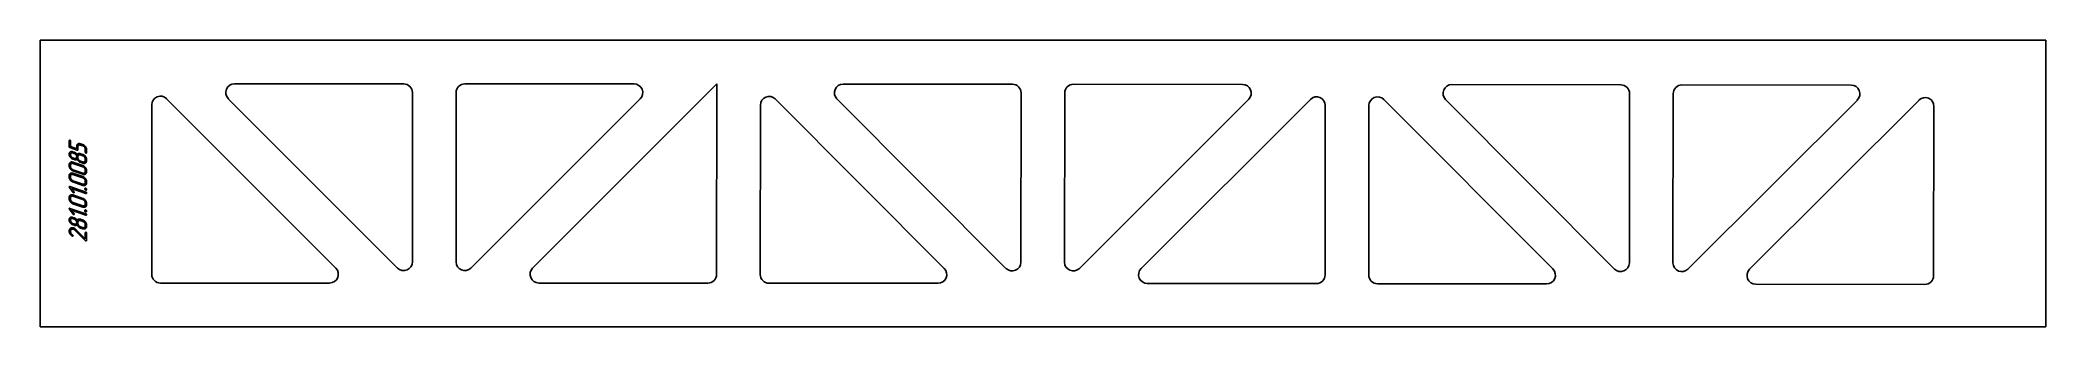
# Model space of a CAD drawing. Header units: millimetres. Extents: x 29 to 2328, y 36 to 364.
import ezdxf

# ---------------------------------------------------------------- set-up
doc = ezdxf.new("R2010")
doc.units = ezdxf.units.MM
doc.linetypes.add('K5LT_BASIC', pattern=[0])
doc.layers.add('Engraving', color=7, linetype='Continuous')

msp = doc.modelspace()

# ---------------------------------------------------------------- linework, layer by layer
at = {"color": 143, "linetype": 'K5LT_BASIC', "lineweight": 25, "true_color": 0x33acca}
for p, q in [((29.2, 363.9), (29.2, 35.6)), ((2328.1, 363.9), (29.2, 363.9)), ((2328.1, 35.6), (2328.1, 363.9)), ((445.9, 313.8), (252, 313.9)), ((455.9, 110), (455.9, 303.8)), ((505.9, 303.8), (505.9, 110)), ((709.9, 313.8), (515.9, 313.8)), ((804.7, 313.7), (593.7, 102.8)), ((804.6, 95.7), (804.7, 313.7)), ((1143.5, 313.5), (949.6, 313.6)), ((1153.3, 109.6), (1153.5, 303.5)), ((1203.5, 303.4), (1203.3, 109.6)), ((1407.4, 313.3), (1213.5, 313.4)), ((1841, 312.7), (1647.1, 313)), ((1850.7, 108.9), (1851, 302.7)), ((1901, 302.7), (1900.7, 108.8)), ((2104.9, 312.4), (1911, 312.6)), ((157.2, 289.8), (157.2, 95.8)), ((368.1, 102.9), (174.2, 296.8)), ((244.9, 296.8), (438.8, 102.9)), ((523, 102.9), (716.9, 296.7)), ((854.7, 289.5), (854.6, 95.6)), ((1065.5, 102.6), (871.8, 296.6)), ((942.5, 296.6), (1136.2, 102.5)), ((1220.4, 102.5), (1414.4, 296.2)), ((1485.1, 296.1), (1291.1, 102.4)), ((1502, 95.1), (1502.2, 289)), ((1552.2, 289), (1552, 95)), ((1762.9, 101.9), (1569.3, 296)), ((1640, 295.9), (1833.6, 101.8)), ((1917.8, 101.7), (2112, 295.3)), ((2182.7, 295.2), (1988.5, 101.6)), ((2199.4, 94.2), (2199.7, 288.1)), ((167.2, 85.8), (361, 85.8)), ((600.7, 85.8), (794.6, 85.7)), ((864.6, 85.6), (1058.4, 85.5)), ((1298.1, 85.3), (1492, 85.1)), ((1562, 85), (1755.8, 84.8)), ((1995.5, 84.5), (2189.4, 84.2)), ((2328.1, 35.6), (29.2, 35.6))]:
    msp.add_line(p, q, dxfattribs=at)
for centre, start, end in [((167.2, 289.8), 44.9922, 180), ((252, 303.9), 89.9843, 224.9922), ((445.9, 303.8), 359.9843, 89.9843), ((515.9, 303.8), 89.9843, 179.9843), ((709.9, 303.8), 314.9765, 89.9843), ((864.7, 289.5), 44.9608, 179.9686), ((949.5, 303.6), 89.953, 224.9608), ((1143.5, 303.5), 359.953, 89.953), ((1213.5, 303.4), 89.953, 179.953), ((1407.4, 303.3), 314.9451, 89.953), ((1492.2, 289), 359.9373, 134.9451), ((1562.2, 289), 44.9294, 179.9373), ((1647.1, 303), 89.9216, 224.9294), ((1841, 302.7), 359.9216, 89.9216), ((1911, 302.6), 89.9216, 179.9216), ((2104.9, 302.4), 314.9138, 89.9216), ((2189.7, 288.1), 359.9059, 134.9138), ((167.2, 95.8), 180, 270), ((361, 95.8), 270, 44.9922), ((445.9, 110), 224.9922, 359.9843), ((515.9, 110), 179.9843, 314.9765), ((600.7, 95.8), 134.9765, 269.9686), ((794.6, 95.7), 269.9686, 359.9686), ((864.6, 95.6), 179.9686, 269.9686), ((1058.4, 95.5), 269.9686, 44.9608), ((1143.3, 109.6), 224.9608, 359.953), ((1213.3, 109.6), 179.953, 314.9451), ((1298.1, 95.3), 134.9451, 269.9373), ((1492, 95.1), 269.9373, 359.9373), ((1562, 95), 179.9373, 269.9373), ((1755.9, 94.8), 269.9373, 44.9294), ((1840.7, 108.9), 224.9294, 359.9216), ((1910.7, 108.8), 179.9216, 314.9138), ((1995.5, 94.5), 134.9138, 269.9059), ((2189.4, 94.2), 269.9059, 359.9059)]:
    msp.add_arc(centre, 10, start, end, dxfattribs=at)
at = {"layer": 'Engraving', "color": 143, "linetype": 'K5LT_BASIC', "lineweight": 25, "true_color": 0x33acca}
for p, q in [((62.5, 248.9), (62.5, 241.7)), ((62.5, 233.3), (62.5, 232.9)), ((62.5, 232.9), (62.6, 232.4)), ((62.6, 232.4), (62.8, 231.6)), ((63.3, 240.8), (71.8, 237.9)), ((64, 242), (64, 248.4)), ((71.1, 239.6), (64, 242)), ((65.9, 236.4), (65.1, 236.4)), ((66.3, 236.3), (65.9, 236.4)), ((66.8, 236.1), (66.3, 236.3)), ((68.2, 235.6), (66.8, 236.1)), ((68.2, 234.2), (66.8, 234.7)), ((71.1, 242.4), (71.1, 239.6)), ((72.5, 238.4), (72.5, 241.9)), ((72.5, 230.6), (72.5, 229.2)), ((78.2, 244.3), (75.3, 245.2)), ((75.3, 243.8), (78.2, 242.8)), ((78.2, 233), (75.3, 233.9)), ((78.2, 231.6), (75.3, 232.5)), ((81, 239), (81, 235.5)), ((82.4, 235), (82.4, 238.6)), ((62.5, 221.3), (62.5, 219.9)), ((62.5, 208.6), (62.5, 207.2)), ((64, 220.8), (64, 219.4)), ((64, 208.1), (64, 206.7)), ((66.8, 229), (68.2, 228.5)), ((66.8, 227.6), (68.2, 227.1)), ((78.2, 220.3), (66.8, 224.2)), ((78.2, 218.9), (66.8, 222.7)), ((66.8, 215.6), (78.2, 211.7)), ((66.8, 214.2), (78.2, 210.3)), ((78.2, 207.6), (66.8, 211.5)), ((78.2, 206.2), (66.8, 210)), ((75.3, 225.4), (78.2, 224.4)), ((75.3, 224), (78.2, 223)), ((81, 226.3), (81, 227.7)), ((81, 213.6), (81, 215)), ((82.4, 225.8), (82.4, 227.3)), ((82.4, 213.1), (82.4, 214.6)), ((62.8, 195.2), (67, 189.5)), ((81.7, 189.9), (63.3, 196.2)), ((65, 194.2), (81.7, 188.5)), ((68, 190.1), (65, 194.2)), ((66.8, 202.9), (78.2, 199)), ((66.8, 201.5), (78.2, 197.6)), ((78.2, 182.7), (66.8, 186.6)), ((78.2, 181.3), (66.8, 185.2)), ((81, 200.9), (81, 202.3)), ((82.4, 200.4), (82.4, 201.9)), ((62.5, 183.8), (62.5, 182.3)), ((62.8, 170.3), (67, 164.6)), ((81.7, 165.1), (63.3, 171.3)), ((64, 183.3), (64, 181.8)), ((65, 169.3), (81.7, 163.6)), ((68, 165.3), (65, 169.3)), ((65.9, 161.2), (65.1, 161.3)), ((66.3, 161.1), (65.9, 161.2)), ((66.8, 161), (66.3, 161.1)), ((66.8, 178), (78.2, 174.2)), ((66.8, 176.6), (78.2, 172.8)), ((68.2, 160.5), (66.8, 161)), ((81, 176.1), (81, 177.5)), ((82.4, 175.6), (82.4, 177)), ((62.5, 158.2), (62.5, 157.7)), ((62.5, 157.7), (62.6, 157.2)), ((62.6, 157.2), (62.8, 156.4)), ((65.9, 139.6), (66.2, 139.5)), ((68.2, 159.1), (66.8, 159.6)), ((66.8, 153.9), (68.2, 153.4)), ((66.8, 152.5), (68.2, 152)), ((68.5, 146.9), (69, 146.5)), ((69, 146.5), (69.5, 146)), ((69.5, 146), (81.3, 134.2)), ((81, 136.3), (70.3, 147)), ((72.5, 155.5), (72.5, 154.1)), ((78.2, 157.8), (75.3, 158.8)), ((78.2, 156.4), (75.3, 157.4)), ((75.3, 150.3), (78.2, 149.3)), ((75.3, 148.8), (78.2, 147.9)), ((81, 151.2), (81, 152.6)), ((81, 143.4), (81, 136.3)), ((82.4, 150.7), (82.4, 152.1)), ((82.4, 134.4), (82.4, 142.9))]:
    msp.add_line(p, q, dxfattribs=at)
for points in [[(62.8, 249.3), (62.5, 249.1), (62.5, 248.9)], [(62.5, 241.7), (62.5, 241), (63.3, 240.8)], [(63.8, 235.9), (62.5, 235.1), (62.5, 233.3)], [(63.3, 249.3), (63, 249.4), (62.8, 249.3)], [(62.8, 231.6), (63.1, 230.7), (63.8, 229.9)], [(63.7, 249), (63.5, 249.2), (63.3, 249.3)], [(64, 248.4), (64, 248.7), (63.7, 249)], [(65.1, 236.4), (64.4, 236.4), (63.8, 235.9)], [(64.8, 234.6), (64, 234), (64, 232.8)], [(64, 232.8), (64, 231.7), (64.8, 230.5)], [(66.8, 234.7), (65.6, 235.1), (64.8, 234.6)], [(64.8, 230.5), (65.6, 229.4), (66.8, 229)], [(70.1, 234.6), (69.3, 235.3), (68.2, 235.6)], [(70.3, 232.7), (69.5, 233.8), (68.2, 234.2)], [(71.6, 232.9), (70.9, 234), (70.1, 234.6)], [(70.2, 228.7), (71.1, 229.2), (71.1, 230.4)], [(71.1, 230.4), (71.1, 231.6), (70.3, 232.7)], [(72.3, 245), (71.1, 244.2), (71.1, 242.4)], [(73.1, 234), (72, 233.7), (71.6, 232.9)], [(71.8, 237.9), (72.5, 237.7), (72.5, 238.4)], [(75.3, 245.2), (73.6, 245.8), (72.3, 245)], [(72.5, 241.9), (72.5, 243.1), (73.3, 243.6)], [(73.3, 232.4), (72.5, 231.8), (72.5, 230.6)], [(75.3, 233.9), (74.1, 234.3), (73.1, 234)], [(73.3, 243.6), (74.2, 244.2), (75.3, 243.8)], [(75.3, 232.5), (74.2, 232.9), (73.3, 232.4)], [(81.2, 242), (79.9, 243.7), (78.2, 244.3)], [(78.2, 242.8), (79.4, 242.4), (80.2, 241.3)], [(81.2, 230.7), (80, 232.4), (78.2, 233)], [(80.2, 230), (79.4, 231.1), (78.2, 231.6)], [(80.2, 241.3), (81, 240.2), (81, 239)], [(81, 227.7), (81, 228.9), (80.2, 230)], [(81, 235.5), (81, 235.1), (81.3, 234.8)], [(82.4, 238.6), (82.4, 240.3), (81.2, 242)], [(82.4, 227.3), (82.4, 229), (81.2, 230.7)], [(81.3, 234.8), (81.6, 234.6), (81.7, 234.5)], [(81.7, 234.5), (82, 234.4), (82.2, 234.5)], [(82.2, 234.5), (82.4, 234.7), (82.4, 235)], [(63.8, 223.9), (62.5, 223.1), (62.5, 221.3)], [(62.5, 219.9), (62.5, 218.1), (63.8, 216.4)], [(63.8, 211.2), (62.5, 210.4), (62.5, 208.6)], [(62.5, 207.2), (62.5, 205.4), (63.8, 203.7)], [(63.8, 229.9), (65.1, 228.2), (66.8, 227.6)], [(66.8, 224.2), (65, 224.8), (63.8, 223.9)], [(63.8, 216.4), (65.1, 214.8), (66.8, 214.2)], [(66.8, 211.5), (65, 212.1), (63.8, 211.2)], [(64.8, 222.6), (64, 222), (64, 220.8)], [(64, 219.4), (64, 218.2), (64.8, 217.1)], [(64.8, 209.9), (64, 209.3), (64, 208.1)], [(66.8, 222.7), (65.6, 223.1), (64.8, 222.6)], [(64.8, 217.1), (65.6, 216), (66.8, 215.6)], [(66.8, 210), (65.6, 210.4), (64.8, 209.9)], [(68.2, 228.5), (69.4, 228.1), (70.2, 228.7)], [(68.2, 227.1), (69.2, 226.8), (70.1, 226.9)], [(70.1, 226.9), (71, 227), (71.6, 227.6)], [(71.6, 227.6), (72.3, 226.2), (73.2, 225.3)], [(72.5, 229.2), (72.5, 228), (73.3, 226.9)], [(73.2, 225.3), (74.2, 224.4), (75.3, 224)], [(73.3, 226.9), (74.2, 225.8), (75.3, 225.4)], [(78.2, 224.4), (79.3, 224.1), (80.2, 224.6)], [(78.2, 223), (80, 222.4), (81.2, 223.3)], [(81.2, 218), (79.9, 219.7), (78.2, 220.3)], [(80.2, 217.3), (79.4, 218.5), (78.2, 218.9)], [(78.2, 211.7), (79.3, 211.4), (80.2, 211.9)], [(78.2, 210.3), (80, 209.7), (81.2, 210.6)], [(81.2, 205.3), (79.9, 207), (78.2, 207.6)], [(80.2, 224.6), (81, 225.2), (81, 226.3)], [(81, 215), (81, 216.2), (80.2, 217.3)], [(80.2, 211.9), (81, 212.5), (81, 213.6)], [(81.2, 223.3), (82.4, 224.2), (82.4, 225.8)], [(82.4, 214.6), (82.4, 216.3), (81.2, 218)], [(81.2, 210.6), (82.4, 211.5), (82.4, 213.1)], [(63.8, 186.3), (62.5, 185.5), (62.5, 183.8)], [(62.7, 196.2), (62.6, 196), (62.6, 195.7)], [(62.6, 195.7), (62.6, 195.4), (62.8, 195.2)], [(63.3, 196.2), (62.9, 196.3), (62.7, 196.2)], [(63.8, 203.7), (65.1, 202.1), (66.8, 201.5)], [(66.8, 186.6), (65, 187.2), (63.8, 186.3)], [(64, 206.7), (64, 205.5), (64.8, 204.4)], [(64.8, 185), (64, 184.4), (64, 183.3)], [(64.8, 204.4), (65.6, 203.3), (66.8, 202.9)], [(66.8, 185.2), (65.6, 185.6), (64.8, 185)], [(67, 189.5), (67.4, 189.1), (67.5, 189.1)], [(67.5, 189.1), (67.8, 189), (68, 189.1)], [(68.2, 189.6), (68.2, 189.8), (68, 190.1)], [(68, 189.1), (68.2, 189.3), (68.2, 189.6)], [(80.2, 204.6), (79.4, 205.8), (78.2, 206.2)], [(78.2, 199), (79.3, 198.7), (80.2, 199.2)], [(78.2, 197.6), (80, 197), (81.2, 197.9)], [(81, 202.3), (81, 203.5), (80.2, 204.6)], [(80.2, 199.2), (81, 199.8), (81, 200.9)], [(80.6, 194.2), (80.3, 193.9), (80.3, 193.6)], [(80.3, 193.6), (80.3, 193), (80.7, 192.6)], [(81.4, 194.3), (81, 194.4), (80.6, 194.2)], [(80.7, 192.6), (81.1, 192.2), (81.4, 192.1)], [(82.4, 201.9), (82.4, 203.6), (81.2, 205.3)], [(81.2, 197.9), (82.4, 198.8), (82.4, 200.4)], [(82.1, 193.7), (81.8, 194.1), (81.4, 194.3)], [(81.4, 192.1), (81.8, 192), (82.1, 192.2)], [(82.3, 189.6), (82.1, 189.8), (81.7, 189.9)], [(81.7, 188.5), (82.1, 188.4), (82.3, 188.5)], [(82.4, 192.8), (82.4, 193.3), (82.1, 193.7)], [(82.1, 192.2), (82.4, 192.3), (82.4, 192.8)], [(82.4, 189), (82.4, 189.3), (82.3, 189.6)], [(82.3, 188.5), (82.4, 188.9), (82.4, 189)], [(62.5, 182.3), (62.5, 180.5), (63.8, 178.9)], [(62.7, 171.3), (62.6, 171.1), (62.6, 170.9)], [(62.6, 170.9), (62.6, 170.6), (62.8, 170.3)], [(63.3, 171.3), (62.9, 171.4), (62.7, 171.3)], [(63.8, 178.9), (65.1, 177.2), (66.8, 176.6)], [(65.1, 161.3), (64.4, 161.2), (63.8, 160.8)], [(64, 181.8), (64, 180.7), (64.8, 179.6)], [(64.8, 179.6), (65.6, 178.4), (66.8, 178)], [(67, 164.6), (67.4, 164.3), (67.5, 164.2)], [(67.5, 164.2), (67.8, 164.1), (68, 164.3)], [(68.2, 164.7), (68.2, 165), (68, 165.3)], [(68, 164.3), (68.2, 164.4), (68.2, 164.7)], [(81.2, 180.4), (79.9, 182.1), (78.2, 182.7)], [(80.2, 179.8), (79.4, 180.9), (78.2, 181.3)], [(78.2, 174.2), (79.3, 173.8), (80.2, 174.4)], [(78.2, 172.8), (80, 172.1), (81.2, 173)], [(81, 177.5), (81, 178.6), (80.2, 179.8)], [(80.2, 174.4), (81, 174.9), (81, 176.1)], [(80.6, 169.3), (80.3, 169.1), (80.3, 168.7)], [(80.3, 168.7), (80.3, 168.2), (80.7, 167.7)], [(81.4, 169.4), (81, 169.5), (80.6, 169.3)], [(80.7, 167.7), (81.1, 167.3), (81.4, 167.3)], [(82.4, 177), (82.4, 178.8), (81.2, 180.4)], [(81.2, 173), (82.4, 173.9), (82.4, 175.6)], [(82.1, 168.9), (81.8, 169.3), (81.4, 169.4)], [(81.4, 167.3), (81.8, 167.1), (82.1, 167.3)], [(82.3, 164.7), (82.1, 164.9), (81.7, 165.1)], [(81.7, 163.6), (82.1, 163.5), (82.3, 163.7)], [(82.4, 168), (82.4, 168.5), (82.1, 168.9)], [(82.1, 167.3), (82.4, 167.5), (82.4, 168)], [(82.4, 164.1), (82.4, 164.4), (82.3, 164.7)], [(82.3, 163.7), (82.4, 164), (82.4, 164.1)], [(63.8, 160.8), (62.5, 159.9), (62.5, 158.2)], [(63.9, 148.4), (62.5, 147.3), (62.5, 145.2)], [(62.5, 145.2), (62.5, 143.8), (63.3, 142.4)], [(62.8, 156.4), (63.1, 155.6), (63.8, 154.7)], [(63.3, 142.4), (64.2, 140.8), (65.9, 139.6)], [(63.8, 154.7), (65.1, 153), (66.8, 152.5)], [(67.4, 148.9), (65.4, 149.6), (63.9, 148.4)], [(64.8, 159.4), (64, 158.9), (64, 157.7)], [(64, 157.7), (64, 156.5), (64.8, 155.4)], [(64, 144.8), (64, 145.5), (64.3, 146.1)], [(64.5, 142.8), (64, 143.8), (64, 144.8)], [(64.3, 146.1), (64.5, 146.7), (65, 147.1)], [(66.4, 140.8), (65.1, 141.8), (64.5, 142.8)], [(66.8, 159.6), (65.6, 160), (64.8, 159.4)], [(64.8, 155.4), (65.6, 154.3), (66.8, 153.9)], [(65, 147.1), (66, 147.9), (67.4, 147.4)], [(66.2, 139.5), (66.5, 139.4), (66.7, 139.6)], [(66.7, 140.5), (66.6, 140.6), (66.4, 140.8)], [(66.9, 140), (66.8, 140.3), (66.7, 140.5)], [(66.7, 139.6), (66.9, 139.7), (66.9, 140)], [(68.8, 148.2), (68.1, 148.7), (67.4, 148.9)], [(67.4, 147.4), (68, 147.3), (68.5, 146.9)], [(70.1, 159.5), (69.3, 160.1), (68.2, 160.5)], [(70.3, 157.5), (69.5, 158.7), (68.2, 159.1)], [(68.2, 153.4), (69.4, 153), (70.2, 153.5)], [(68.2, 152), (69.2, 151.6), (70.1, 151.8)], [(70.3, 147), (69.4, 147.8), (68.8, 148.2)], [(71.6, 157.8), (70.9, 158.8), (70.1, 159.5)], [(70.1, 151.8), (71, 151.9), (71.6, 152.4)], [(70.2, 153.5), (71.1, 154.1), (71.1, 155.3)], [(71.1, 155.3), (71.1, 156.4), (70.3, 157.5)], [(73.1, 158.9), (72, 158.6), (71.6, 157.8)], [(71.6, 152.4), (72.3, 151.1), (73.2, 150.2)], [(73.3, 157.2), (72.5, 156.7), (72.5, 155.5)], [(72.5, 154.1), (72.5, 152.9), (73.3, 151.8)], [(75.3, 158.8), (74.1, 159.2), (73.1, 158.9)], [(73.2, 150.2), (74.2, 149.2), (75.3, 148.8)], [(75.3, 157.4), (74.2, 157.8), (73.3, 157.2)], [(73.3, 151.8), (74.2, 150.7), (75.3, 150.3)], [(81.2, 155.6), (80, 157.2), (78.2, 157.8)], [(80.2, 154.9), (79.4, 156), (78.2, 156.4)], [(78.2, 149.3), (79.3, 148.9), (80.2, 149.5)], [(78.2, 147.9), (80, 147.3), (81.2, 148.2)], [(81, 152.6), (81, 153.8), (80.2, 154.9)], [(80.2, 149.5), (81, 150.1), (81, 151.2)], [(81.2, 143.8), (81, 143.7), (81, 143.4)], [(82.4, 152.1), (82.4, 153.9), (81.2, 155.6)], [(81.2, 148.2), (82.4, 149.1), (82.4, 150.7)], [(81.7, 143.9), (81.5, 144), (81.2, 143.8)], [(82.2, 143.5), (82, 143.8), (81.7, 143.9)], [(82.4, 142.9), (82.4, 143.3), (82.2, 143.5)], [(81.3, 134.2), (81.5, 134.1), (81.7, 134)], [(81.7, 134), (82, 133.9), (82.2, 134)], [(82.2, 134), (82.4, 134.2), (82.4, 134.4)]]:
    msp.add_open_spline(points, degree=2, dxfattribs=at)

doc.saveas('drawing.dxf')
